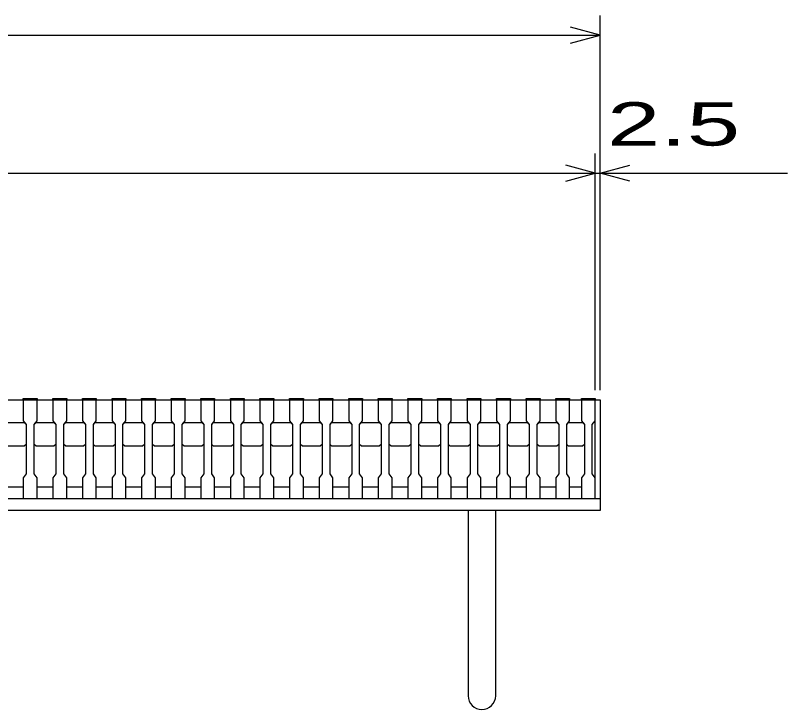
# Model space of a CAD drawing. Units: millimetres, scale not verified. Extents: x -1820 to 1731, y -1282 to 1054.
# Drawn here: x -718 to -326.5, y -744.5 to -392.5 of the extents above; entities that cross this region are included whole.
import ezdxf
from ezdxf.enums import TextEntityAlignment as Align

# ---------------------------------------------------------------- set-up
doc = ezdxf.new("R2010")
doc.units = ezdxf.units.MM
doc.header["$LTSCALE"] = 10
for name, color, linetype, lineweight in [('16', 3, 'Continuous', 25), ('19', 6, 'Continuous', 25), ('22', 2, 'Continuous', 25)]:
    doc.layers.add(name, color=color, linetype=linetype, lineweight=lineweight)
doc.styles.add('ベクトル', font='')
doc.styles.get('ベクトル').set_extended_font_data('ベクトル')

msp = doc.modelspace()

# ---------------------------------------------------------------- linework, layer by layer
at = {"layer": '16'}
for p, q in [((-714, -587.5), (-714, -586.8)), ((-714, -586.8), (-707, -586.8)), ((-707, -586.8), (-707, -587.5)), ((-699, -587.5), (-699, -586.8)), ((-699, -586.8), (-692, -586.8)), ((-692, -586.8), (-692, -587.5)), ((-684, -587.5), (-684, -586.8)), ((-684, -586.8), (-677, -586.8)), ((-677, -586.8), (-677, -587.5)), ((-669, -587.5), (-669, -586.8)), ((-669, -586.8), (-662, -586.8)), ((-662, -586.8), (-662, -587.5)), ((-654, -587.5), (-654, -586.8)), ((-654, -586.8), (-647, -586.8)), ((-647, -586.8), (-647, -587.5)), ((-639, -587.5), (-639, -586.8)), ((-639, -586.8), (-632, -586.8)), ((-632, -586.8), (-632, -587.5)), ((-624, -587.5), (-624, -586.8)), ((-624, -586.8), (-617, -586.8)), ((-617, -586.8), (-617, -587.5)), ((-609, -587.5), (-609, -586.8)), ((-609, -586.8), (-602, -586.8)), ((-602, -586.8), (-602, -587.5)), ((-594, -587.5), (-594, -586.8)), ((-594, -586.8), (-587, -586.8)), ((-587, -586.8), (-587, -587.5)), ((-579, -587.5), (-579, -586.8)), ((-579, -586.8), (-572, -586.8)), ((-572, -586.8), (-572, -587.5)), ((-564, -587.5), (-564, -586.8)), ((-564, -586.8), (-557, -586.8)), ((-557, -586.8), (-557, -587.5)), ((-549, -587.5), (-549, -586.8)), ((-549, -586.8), (-542, -586.8)), ((-542, -586.8), (-542, -587.5)), ((-534, -587.5), (-534, -586.8)), ((-534, -586.8), (-527, -586.8)), ((-527, -586.8), (-527, -587.5)), ((-519, -587.5), (-519, -586.8)), ((-519, -586.8), (-512, -586.8)), ((-512, -586.8), (-512, -587.5)), ((-504, -587.5), (-504, -586.8)), ((-504, -586.8), (-497, -586.8)), ((-497, -586.8), (-497, -587.5)), ((-489, -587.5), (-489, -586.8)), ((-489, -586.8), (-482, -586.8)), ((-482, -586.8), (-482, -587.5)), ((-474, -587.5), (-474, -586.8)), ((-474, -586.8), (-467, -586.8)), ((-467, -586.8), (-467, -587.5)), ((-459, -587.5), (-459, -586.8)), ((-459, -586.8), (-452, -586.8)), ((-452, -586.8), (-452, -587.5)), ((-444, -587.5), (-444, -586.8)), ((-444, -586.8), (-437, -586.8)), ((-437, -586.8), (-437, -587.5)), ((-431, -587.5), (-431, -586.8)), ((-431, -586.8), (-424, -586.8)), ((-424, -586.8), (-424, -587.5)), ((-1419, -587.5), (-424, -587.5)), ((-714, -587.5), (-714, -598)), ((-707, -587.5), (-714, -587.5)), ((-707, -598), (-707, -587.5)), ((-699, -587.5), (-699, -598)), ((-692, -587.5), (-699, -587.5)), ((-692, -598), (-692, -587.5)), ((-684, -587.5), (-684, -598)), ((-677, -587.5), (-684, -587.5)), ((-677, -598), (-677, -587.5)), ((-669, -587.5), (-669, -598)), ((-662, -587.5), (-669, -587.5)), ((-662, -598), (-662, -587.5)), ((-654, -587.5), (-654, -598)), ((-647, -587.5), (-654, -587.5)), ((-647, -598), (-647, -587.5)), ((-639, -587.5), (-639, -598)), ((-632, -587.5), (-639, -587.5)), ((-632, -598), (-632, -587.5)), ((-624, -587.5), (-624, -598)), ((-617, -587.5), (-624, -587.5)), ((-617, -598), (-617, -587.5)), ((-609, -587.5), (-609, -598)), ((-602, -587.5), (-609, -587.5)), ((-602, -598), (-602, -587.5)), ((-594, -587.5), (-594, -598)), ((-587, -587.5), (-594, -587.5)), ((-587, -598), (-587, -587.5)), ((-579, -587.5), (-579, -598)), ((-572, -587.5), (-579, -587.5)), ((-572, -598), (-572, -587.5)), ((-564, -587.5), (-564, -598)), ((-557, -587.5), (-564, -587.5)), ((-557, -598), (-557, -587.5)), ((-549, -587.5), (-549, -598)), ((-542, -587.5), (-549, -587.5)), ((-542, -598), (-542, -587.5)), ((-534, -587.5), (-534, -598)), ((-527, -587.5), (-534, -587.5)), ((-527, -598), (-527, -587.5)), ((-519, -587.5), (-519, -598)), ((-512, -587.5), (-519, -587.5)), ((-512, -598), (-512, -587.5)), ((-504, -587.5), (-504, -598)), ((-497, -587.5), (-504, -587.5)), ((-497, -598), (-497, -587.5)), ((-489, -587.5), (-489, -598)), ((-482, -587.5), (-489, -587.5)), ((-482, -598), (-482, -587.5)), ((-474, -587.5), (-474, -598)), ((-467, -587.5), (-474, -587.5)), ((-467, -598), (-467, -587.5)), ((-459, -587.5), (-459, -598)), ((-452, -587.5), (-459, -587.5)), ((-452, -598), (-452, -587.5)), ((-444, -587.5), (-444, -598)), ((-437, -587.5), (-444, -587.5)), ((-437, -598), (-437, -587.5)), ((-431, -587.5), (-431, -598)), ((-424, -587.5), (-431, -587.5)), ((-424, -598), (-424, -587.5)), ((-424, -631.5), (-424, -587.5)), ((-714, -598), (-712.5, -600)), ((-708.5, -600), (-707, -598)), ((-699, -598), (-697.5, -600)), ((-693.5, -600), (-692, -598)), ((-684, -598), (-682.5, -600)), ((-678.5, -600), (-677, -598)), ((-669, -598), (-667.5, -600)), ((-663.5, -600), (-662, -598)), ((-654, -598), (-652.5, -600)), ((-648.5, -600), (-647, -598)), ((-639, -598), (-637.5, -600)), ((-633.5, -600), (-632, -598)), ((-624, -598), (-622.5, -600)), ((-618.5, -600), (-617, -598)), ((-609, -598), (-607.5, -600)), ((-603.5, -600), (-602, -598)), ((-594, -598), (-592.5, -600)), ((-588.5, -600), (-587, -598)), ((-579, -598), (-577.5, -600)), ((-573.5, -600), (-572, -598)), ((-564, -598), (-562.5, -600)), ((-558.5, -600), (-557, -598)), ((-549, -598), (-547.5, -600)), ((-543.5, -600), (-542, -598)), ((-534, -598), (-532.5, -600)), ((-528.5, -600), (-527, -598)), ((-519, -598), (-517.5, -600)), ((-513.5, -600), (-512, -598)), ((-504, -598), (-502.5, -600)), ((-498.5, -600), (-497, -598)), ((-489, -598), (-487.5, -600)), ((-483.5, -600), (-482, -598)), ((-474, -598), (-472.5, -600)), ((-468.5, -600), (-467, -598)), ((-459, -598), (-457.5, -600)), ((-453.5, -600), (-452, -598)), ((-444, -598), (-442.5, -600)), ((-438.5, -600), (-437, -598)), ((-431, -598), (-429.5, -600)), ((-425.5, -600), (-424, -598)), ((-722.5, -599), (-713.5, -599)), ((-713.5, -599), (-712.5, -600)), ((-712.5, -600), (-712.5, -625)), ((-708.5, -600), (-707.5, -599)), ((-708.5, -625), (-708.5, -600)), ((-707.5, -599), (-698.5, -599)), ((-698.5, -599), (-697.5, -600)), ((-697.5, -600), (-697.5, -625)), ((-693.5, -600), (-692.5, -599)), ((-693.5, -625), (-693.5, -600)), ((-692.5, -599), (-683.5, -599)), ((-683.5, -599), (-682.5, -600)), ((-682.5, -600), (-682.5, -625)), ((-678.5, -600), (-677.5, -599)), ((-678.5, -625), (-678.5, -600)), ((-677.5, -599), (-668.5, -599)), ((-668.5, -599), (-667.5, -600)), ((-667.5, -600), (-667.5, -625)), ((-663.5, -600), (-662.5, -599)), ((-663.5, -625), (-663.5, -600)), ((-662.5, -599), (-653.5, -599)), ((-653.5, -599), (-652.5, -600)), ((-652.5, -600), (-652.5, -625)), ((-648.5, -600), (-647.5, -599)), ((-648.5, -625), (-648.5, -600)), ((-647.5, -599), (-638.5, -599)), ((-638.5, -599), (-637.5, -600)), ((-637.5, -600), (-637.5, -625)), ((-633.5, -600), (-632.5, -599)), ((-633.5, -625), (-633.5, -600)), ((-632.5, -599), (-623.5, -599)), ((-623.5, -599), (-622.5, -600)), ((-622.5, -600), (-622.5, -625)), ((-618.5, -600), (-617.5, -599)), ((-618.5, -625), (-618.5, -600)), ((-617.5, -599), (-608.5, -599)), ((-608.5, -599), (-607.5, -600)), ((-607.5, -600), (-607.5, -625)), ((-603.5, -600), (-602.5, -599)), ((-603.5, -625), (-603.5, -600)), ((-602.5, -599), (-593.5, -599)), ((-593.5, -599), (-592.5, -600)), ((-592.5, -600), (-592.5, -625)), ((-588.5, -600), (-587.5, -599)), ((-588.5, -625), (-588.5, -600)), ((-587.5, -599), (-578.5, -599)), ((-578.5, -599), (-577.5, -600)), ((-577.5, -600), (-577.5, -625)), ((-573.5, -600), (-572.5, -599)), ((-573.5, -625), (-573.5, -600)), ((-572.5, -599), (-563.5, -599)), ((-563.5, -599), (-562.5, -600)), ((-562.5, -600), (-562.5, -625)), ((-558.5, -600), (-557.5, -599)), ((-558.5, -625), (-558.5, -600)), ((-557.5, -599), (-548.5, -599)), ((-548.5, -599), (-547.5, -600)), ((-547.5, -600), (-547.5, -625)), ((-543.5, -600), (-542.5, -599)), ((-543.5, -625), (-543.5, -600)), ((-542.5, -599), (-533.5, -599)), ((-533.5, -599), (-532.5, -600)), ((-532.5, -600), (-532.5, -625)), ((-528.5, -600), (-527.5, -599)), ((-528.5, -625), (-528.5, -600)), ((-527.5, -599), (-518.5, -599)), ((-518.5, -599), (-517.5, -600)), ((-517.5, -600), (-517.5, -625)), ((-513.5, -600), (-512.5, -599)), ((-513.5, -625), (-513.5, -600)), ((-512.5, -599), (-503.5, -599)), ((-503.5, -599), (-502.5, -600)), ((-502.5, -600), (-502.5, -625)), ((-498.5, -600), (-497.5, -599)), ((-498.5, -625), (-498.5, -600)), ((-497.5, -599), (-488.5, -599)), ((-488.5, -599), (-487.5, -600)), ((-487.5, -600), (-487.5, -625)), ((-483.5, -600), (-482.5, -599)), ((-483.5, -625), (-483.5, -600)), ((-482.5, -599), (-473.5, -599)), ((-473.5, -599), (-472.5, -600)), ((-472.5, -600), (-472.5, -625)), ((-468.5, -600), (-467.5, -599)), ((-468.5, -625), (-468.5, -600)), ((-467.5, -599), (-458.5, -599)), ((-458.5, -599), (-457.5, -600)), ((-457.5, -600), (-457.5, -625)), ((-453.5, -600), (-452.5, -599)), ((-453.5, -625), (-453.5, -600)), ((-452.5, -599), (-443.5, -599)), ((-443.5, -599), (-442.5, -600)), ((-442.5, -600), (-442.5, -625)), ((-438.5, -600), (-437.5, -599)), ((-438.5, -625), (-438.5, -600)), ((-437.5, -599), (-430.5, -599)), ((-430.5, -599), (-429.5, -600)), ((-429.5, -600), (-429.5, -625)), ((-425.5, -625), (-425.5, -600)), ((-712.5, -610), (-713.5, -611)), ((-707.5, -611), (-708.5, -610)), ((-697.5, -610), (-698.5, -611)), ((-692.5, -611), (-693.5, -610)), ((-682.5, -610), (-683.5, -611)), ((-677.5, -611), (-678.5, -610)), ((-667.5, -610), (-668.5, -611)), ((-662.5, -611), (-663.5, -610)), ((-652.5, -610), (-653.5, -611)), ((-647.5, -611), (-648.5, -610)), ((-637.5, -610), (-638.5, -611)), ((-632.5, -611), (-633.5, -610)), ((-622.5, -610), (-623.5, -611)), ((-617.5, -611), (-618.5, -610)), ((-607.5, -610), (-608.5, -611)), ((-602.5, -611), (-603.5, -610)), ((-592.5, -610), (-593.5, -611)), ((-587.5, -611), (-588.5, -610)), ((-577.5, -610), (-578.5, -611)), ((-572.5, -611), (-573.5, -610)), ((-562.5, -610), (-563.5, -611)), ((-557.5, -611), (-558.5, -610)), ((-547.5, -610), (-548.5, -611)), ((-542.5, -611), (-543.5, -610)), ((-532.5, -610), (-533.5, -611)), ((-527.5, -611), (-528.5, -610)), ((-517.5, -610), (-518.5, -611)), ((-512.5, -611), (-513.5, -610)), ((-502.5, -610), (-503.5, -611)), ((-497.5, -611), (-498.5, -610)), ((-487.5, -610), (-488.5, -611)), ((-482.5, -611), (-483.5, -610)), ((-472.5, -610), (-473.5, -611)), ((-467.5, -611), (-468.5, -610)), ((-457.5, -610), (-458.5, -611)), ((-452.5, -611), (-453.5, -610)), ((-442.5, -610), (-443.5, -611)), ((-437.5, -611), (-438.5, -610)), ((-429.5, -610), (-430.5, -611)), ((-713.5, -611), (-722.5, -611)), ((-698.5, -611), (-707.5, -611)), ((-683.5, -611), (-692.5, -611)), ((-668.5, -611), (-677.5, -611)), ((-653.5, -611), (-662.5, -611)), ((-638.5, -611), (-647.5, -611)), ((-623.5, -611), (-632.5, -611)), ((-608.5, -611), (-617.5, -611)), ((-593.5, -611), (-602.5, -611)), ((-578.5, -611), (-587.5, -611)), ((-563.5, -611), (-572.5, -611)), ((-548.5, -611), (-557.5, -611)), ((-533.5, -611), (-542.5, -611)), ((-518.5, -611), (-527.5, -611)), ((-503.5, -611), (-512.5, -611)), ((-488.5, -611), (-497.5, -611)), ((-473.5, -611), (-482.5, -611)), ((-458.5, -611), (-467.5, -611)), ((-443.5, -611), (-452.5, -611)), ((-430.5, -611), (-437.5, -611)), ((-712.5, -625), (-714, -627)), ((-707, -627), (-708.5, -625)), ((-697.5, -625), (-699, -627)), ((-692, -627), (-693.5, -625)), ((-682.5, -625), (-684, -627)), ((-677, -627), (-678.5, -625)), ((-667.5, -625), (-669, -627)), ((-662, -627), (-663.5, -625)), ((-652.5, -625), (-654, -627)), ((-647, -627), (-648.5, -625)), ((-637.5, -625), (-639, -627)), ((-632, -627), (-633.5, -625)), ((-622.5, -625), (-624, -627)), ((-617, -627), (-618.5, -625)), ((-607.5, -625), (-609, -627)), ((-602, -627), (-603.5, -625)), ((-592.5, -625), (-594, -627)), ((-587, -627), (-588.5, -625)), ((-577.5, -625), (-579, -627)), ((-572, -627), (-573.5, -625)), ((-562.5, -625), (-564, -627)), ((-557, -627), (-558.5, -625)), ((-547.5, -625), (-549, -627)), ((-542, -627), (-543.5, -625)), ((-532.5, -625), (-534, -627)), ((-527, -627), (-528.5, -625)), ((-517.5, -625), (-519, -627)), ((-512, -627), (-513.5, -625)), ((-502.5, -625), (-504, -627)), ((-497, -627), (-498.5, -625)), ((-487.5, -625), (-489, -627)), ((-482, -627), (-483.5, -625)), ((-472.5, -625), (-474, -627)), ((-467, -627), (-468.5, -625)), ((-457.5, -625), (-459, -627)), ((-452, -627), (-453.5, -625)), ((-442.5, -625), (-444, -627)), ((-437, -627), (-438.5, -625)), ((-429.5, -625), (-431, -627)), ((-424, -627), (-425.5, -625)), ((-714, -627), (-714, -637.5)), ((-707, -637.5), (-707, -627)), ((-699, -627), (-699, -637.5)), ((-692, -637.5), (-692, -627)), ((-684, -627), (-684, -637.5)), ((-677, -637.5), (-677, -627)), ((-669, -627), (-669, -637.5)), ((-662, -637.5), (-662, -627)), ((-654, -627), (-654, -637.5)), ((-647, -637.5), (-647, -627)), ((-639, -627), (-639, -637.5)), ((-632, -637.5), (-632, -627)), ((-624, -627), (-624, -637.5)), ((-617, -637.5), (-617, -627)), ((-609, -627), (-609, -637.5)), ((-602, -637.5), (-602, -627)), ((-594, -627), (-594, -637.5)), ((-587, -637.5), (-587, -627)), ((-579, -627), (-579, -637.5)), ((-572, -637.5), (-572, -627)), ((-564, -627), (-564, -637.5)), ((-557, -637.5), (-557, -627)), ((-549, -627), (-549, -637.5)), ((-542, -637.5), (-542, -627)), ((-534, -627), (-534, -637.5)), ((-527, -637.5), (-527, -627)), ((-519, -627), (-519, -637.5)), ((-512, -637.5), (-512, -627)), ((-504, -627), (-504, -637.5)), ((-497, -637.5), (-497, -627)), ((-489, -627), (-489, -637.5)), ((-482, -637.5), (-482, -627)), ((-474, -627), (-474, -637.5)), ((-467, -637.5), (-467, -627)), ((-459, -627), (-459, -637.5)), ((-452, -637.5), (-452, -627)), ((-444, -627), (-444, -637.5)), ((-437, -637.5), (-437, -627)), ((-431, -627), (-431, -637.5)), ((-424, -637.5), (-424, -627)), ((-722, -631.5), (-714, -631.5)), ((-707, -631.5), (-699, -631.5)), ((-692, -631.5), (-684, -631.5)), ((-677, -631.5), (-669, -631.5)), ((-662, -631.5), (-654, -631.5)), ((-647, -631.5), (-639, -631.5)), ((-632, -631.5), (-624, -631.5)), ((-617, -631.5), (-609, -631.5)), ((-602, -631.5), (-594, -631.5)), ((-587, -631.5), (-579, -631.5)), ((-572, -631.5), (-564, -631.5)), ((-557, -631.5), (-549, -631.5)), ((-542, -631.5), (-534, -631.5)), ((-527, -631.5), (-519, -631.5)), ((-512, -631.5), (-504, -631.5)), ((-497, -631.5), (-489, -631.5)), ((-482, -631.5), (-474, -631.5)), ((-467, -631.5), (-459, -631.5)), ((-452, -631.5), (-444, -631.5)), ((-437, -631.5), (-431, -631.5)), ((-714, -637.5), (-707, -637.5)), ((-699, -637.5), (-692, -637.5)), ((-684, -637.5), (-677, -637.5)), ((-669, -637.5), (-662, -637.5)), ((-654, -637.5), (-647, -637.5)), ((-639, -637.5), (-632, -637.5)), ((-624, -637.5), (-617, -637.5)), ((-609, -637.5), (-602, -637.5)), ((-594, -637.5), (-587, -637.5)), ((-579, -637.5), (-572, -637.5)), ((-564, -637.5), (-557, -637.5)), ((-549, -637.5), (-542, -637.5)), ((-534, -637.5), (-527, -637.5)), ((-519, -637.5), (-512, -637.5)), ((-504, -637.5), (-497, -637.5)), ((-489, -637.5), (-482, -637.5)), ((-474, -637.5), (-467, -637.5)), ((-459, -637.5), (-452, -637.5)), ((-444, -637.5), (-437, -637.5)), ((-431, -637.5), (-424, -637.5))]:
    msp.add_line(p, q, dxfattribs=at)
at = {"layer": '19'}
for p, q in [((-424, -587.5), (-421.5, -587.5)), ((-421.5, -587.5), (-421.5, -637.5)), ((-1421.5, -637.5), (-421.5, -637.5)), ((-421.5, -637.5), (-421.5, -643.5)), ((-421.5, -643.5), (-1421.5, -643.5)), ((-488.5, -643.5), (-488.5, -737.5)), ((-474.5, -737.5), (-474.5, -643.5))]:
    msp.add_line(p, q, dxfattribs=at)
msp.add_arc((-481.5, -737.5), 7, 180, 0, dxfattribs=at)
at = {"layer": '22', "color": 4}
for p, q in [((-421.5, -582.5), (-421.5, -392.5)), ((-421.5, -402.5), (-436.5, -398.5)), ((-1421.5, -402.5), (-421.5, -402.5)), ((-436.5, -406.5), (-421.5, -402.5)), ((-424, -582.5), (-424, -462.5)), ((-421.5, -582.5), (-421.5, -462.5)), ((-424, -472.5), (-439, -468.5)), ((-421.5, -472.5), (-406.5, -468.5)), ((-1419, -472.5), (-424, -472.5)), ((-439, -476.5), (-424, -472.5)), ((-424, -472.5), (-421.5, -472.5)), ((-406.5, -476.5), (-421.5, -472.5)), ((-421.5, -472.5), (-326.5, -472.5))]:
    msp.add_line(p, q, dxfattribs=at)

# ---------------------------------------------------------------- texts
at = {"layer": '22', "style": 'ベクトル', "width": 1.65}
msp.add_text(' 2.5 ', height=21.99, dxfattribs=at).set_placement((-431.5, -447.5), align=Align.MIDDLE_LEFT)

doc.saveas('drawing.dxf')
